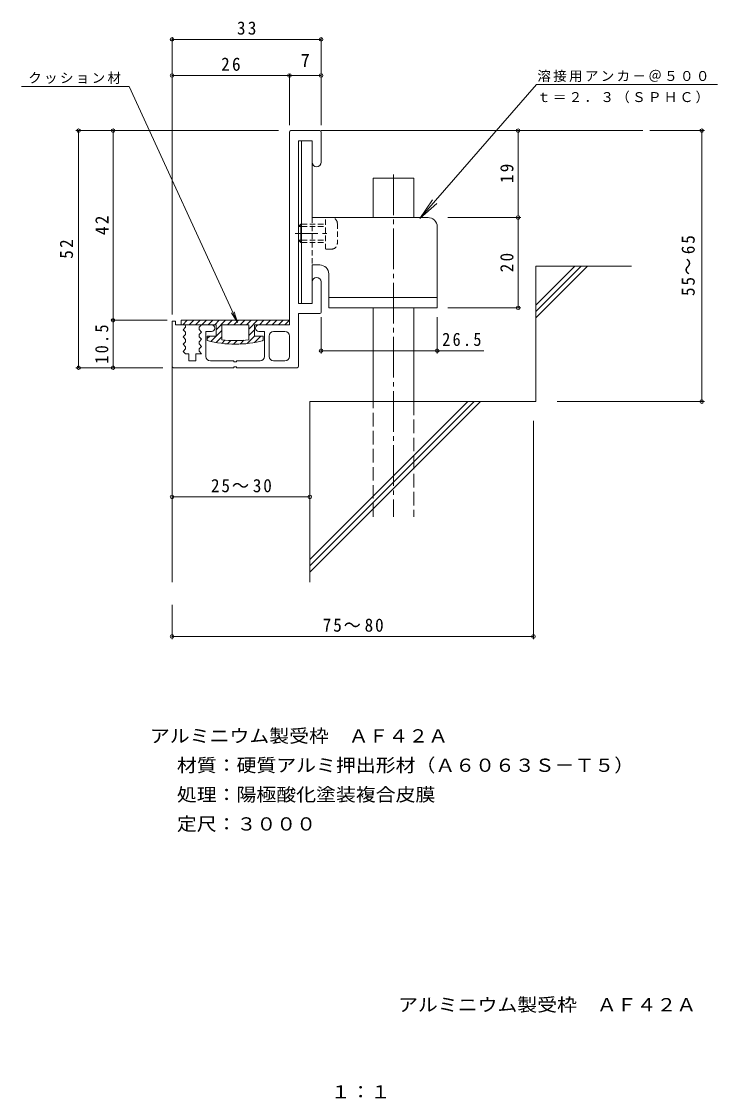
# Model space of a CAD drawing. Units: millimetres on the paper. Extents: x -89 to 65, y -133 to 105.
import ezdxf
from ezdxf.enums import TextEntityAlignment as Align

# ---------------------------------------------------------------- set-up
doc = ezdxf.new("R2010")
doc.units = ezdxf.units.MM
doc.header["$PDMODE"] = 32
doc.header["$PDSIZE"] = 0.8
for name, pattern in [('CHAIN1', [8, 5, -1, 1, -1]), ('CHAIN2', [12, 9, -1, 1, -1]), ('DASHED1', [1.8, 1.2, -0.6]), ('DASHED3', [4, 3, -1])]:
    doc.linetypes.add(name, pattern=pattern)
for name, color, linetype, lineweight in [('0-0_通り芯', 2, 'Continuous', 9), ('0-4_その他', 7, 'Continuous', 9), ('0-5_寸法', 7, 'Continuous', 9), ('0-6_ハッチ', 6, 'Continuous', 9), ('0-9', 4, 'Continuous', 9), ('0-A', 3, 'Continuous', 9)]:
    doc.layers.add(name, color=color, linetype=linetype, lineweight=lineweight)
doc.layers.add('D-5', color=2, linetype='Continuous')
doc.layers.add('F-4_F-4ﾚｲﾔ', color=2, linetype='Continuous')
doc.styles.add('ＭＳ ゴシック', font='')
doc.styles.get('ＭＳ ゴシック').set_extended_font_data('MS Gothic')

msp = doc.modelspace()

# ---------------------------------------------------------------- linework, layer by layer
at = {"layer": '0-0_通り芯'}
for p, q in [((-29.811, 80.66), (-29.811, 37.959)), ((-29.511, 80.959), (-23.111, 80.959)), ((-24.811, 78.709), (-27.811, 78.709)), ((-24.811, 78.709), (-24.811, 73.959)), ((-22.811, 80.66), (-22.811, 73.959)), ((-24.811, 47.459), (-24.811, 42.709)), ((-22.811, 40.759), (-22.811, 47.459)), ((-55.811, 38.759), (-55.011, 38.759)), ((-55.811, 38.759), (-55.811, 28.759)), ((-55.011, 38.759), (-55.011, 37.96)), ((-23.111, 40.459), (-27.811, 40.459)), ((-27.811, 28.759), (-27.811, 40.459)), ((-53.111, 37.96), (-55.011, 37.96)), ((-52.811, 37.409), (-53.311, 36.859)), ((-53.311, 36.859), (-52.811, 36.309)), ((-52.811, 35.809), (-53.311, 35.259)), ((-52.811, 37.659), (-52.811, 37.409)), ((-52.811, 36.309), (-52.811, 35.809)), ((-49.311, 37.96), (-49.811, 37.409)), ((-49.811, 37.409), (-49.811, 36.91)), ((-49.811, 36.91), (-49.311, 36.359)), ((-49.311, 36.359), (-49.811, 35.809)), ((-49.811, 35.809), (-49.811, 35.309)), ((-47.061, 37.96), (-49.311, 37.96)), ((-47.061, 36.459), (-48.311, 36.459)), ((-48.311, 30.959), (-48.311, 36.459)), ((-29.811, 37.959), (-36.561, 37.959)), ((-35.311, 36.459), (-36.561, 36.459)), ((-35.311, 30.959), (-35.311, 36.459)), ((-33.311, 36.459), (-30.811, 36.459)), ((-53.311, 35.259), (-52.811, 34.709)), ((-52.811, 34.21), (-53.311, 33.659)), ((-53.311, 33.659), (-52.811, 33.109)), ((-52.811, 34.709), (-52.811, 34.21)), ((-49.811, 35.309), (-49.311, 34.759)), ((-49.311, 34.759), (-49.811, 34.21)), ((-49.811, 34.21), (-49.811, 33.709)), ((-49.811, 33.709), (-49.311, 33.16)), ((-34.311, 35.459), (-34.311, 30.959)), ((-29.811, 35.459), (-29.811, 30.959)), ((-52.811, 32.609), (-53.311, 32.059)), ((-53.311, 32.059), (-52.856, 31.56)), ((-52.061, 31.56), (-52.856, 31.56)), ((-52.811, 33.109), (-52.811, 32.609)), ((-52.061, 31.56), (-52.061, 29.959)), ((-49.311, 33.16), (-49.811, 32.61)), ((-49.811, 32.61), (-49.811, 32.11)), ((-49.811, 32.11), (-49.311, 31.56)), ((-52.061, 29.959), (-50.561, 29.959)), ((-47.311, 29.959), (-42.111, 29.959)), ((-42.111, 29.959), (-42.111, 29.759)), ((-42.111, 29.759), (-41.511, 29.759)), ((-41.511, 29.959), (-41.511, 29.759)), ((-36.311, 29.959), (-41.511, 29.959)), ((-41.511, 28.659), (-41.511, 28.459)), ((-33.311, 29.959), (-30.811, 29.959)), ((-55.511, 28.459), (-42.111, 28.459)), ((-28.111, 28.459), (-41.511, 28.459))]:
    msp.add_line(p, q, dxfattribs=at)
for points in [[(-24.811, 42.709), (-27.811, 42.709), (-27.811, 78.709)], [(-49.311, 31.56), (-50.561, 31.56), (-50.561, 29.959)], [(-41.511, 28.659), (-42.111, 28.659), (-42.111, 28.459)]]:
    msp.add_lwpolyline(points, dxfattribs=at)
for centre, radius, start, end in [((-29.511, 80.66), 0.3, 90, 180), ((-23.111, 80.66), 0.3, 0, 90), ((-23.811, 73.959), 1, 180, 0), ((-23.811, 47.459), 1, 0, 180), ((-23.111, 40.759), 0.3, 270, 0), ((-53.111, 37.659), 0.3, 0, 90), ((-47.061, 37.209), 0.75, 270, 90), ((-36.561, 37.209), 0.75, 90, 270), ((-33.311, 35.459), 1, 90, 180), ((-30.811, 35.459), 1, 0, 90), ((-55.511, 28.759), 0.3, 180, 270), ((-47.311, 30.959), 1, 180, 270), ((-36.311, 30.959), 1, 270, 0), ((-33.311, 30.959), 1, 180, 270), ((-30.811, 30.959), 1, 270, 0), ((-28.111, 28.759), 0.3, 270, 0)]:
    msp.add_arc(centre, radius, start, end, dxfattribs=at)
at = {"layer": '0-4_その他'}
for p, q in [((-55.811, 40.259), (-55.811, 101.475)), ((-55.811, 101.175), (-22.811, 101.175)), ((-22.811, 82.16), (-22.811, 101.475)), ((-55.811, 93.175), (-29.811, 93.175)), ((-29.811, 82.16), (-29.811, 93.475)), ((-29.811, 93.175), (-22.811, 93.175)), ((-22.811, 82.16), (-22.811, 93.475)), ((-32.203, 80.959), (-77.079, 80.959)), ((-76.479, 28.459), (-76.479, 80.959)), ((20.799, 61.959), (20.799, 80.958)), ((49.965, 80.959), (62.032, 80.959)), ((61.432, 20.959), (61.432, 80.959)), ((5.208, 61.709), (21.399, 61.709)), ((20.799, 41.71), (20.799, 61.709)), ((5.208, 41.71), (21.399, 41.71)), ((-56.912, 38.959), (-69.166, 38.959)), ((-22.811, 39.661), (-22.811, 31.629)), ((2.889, 39.661), (2.889, 31.629)), ((-22.811, 32.229), (13.202, 32.229)), ((-57.809, 28.459), (-77.079, 28.459)), ((29.421, 20.959), (62.032, 20.959)), ((24.189, 16.672), (24.189, -31.657)), ((-55.811, -0.164), (-25.311, -0.164)), ((-55.811, -24.041), (-55.811, -31.657)), ((-55.811, -31.057), (24.189, -31.057))]:
    msp.add_line(p, q, dxfattribs=at)
msp.add_lwpolyline([(-68.866, 28.459), (-68.866, 38.959), (-68.866, 80.959)], dxfattribs=at)
for p in [(-55.811, 101.175), (-22.811, 101.175), (-55.811, 93.175), (-29.811, 93.175), (-22.811, 93.175), (-76.479, 80.959), (-68.866, 80.959), (20.799, 80.958), (61.432, 80.959), (20.799, 61.709), (20.799, 41.71), (-68.866, 38.959), (-22.811, 32.229), (2.889, 32.229), (-76.479, 28.459), (-68.866, 28.459), (61.432, 20.959), (-55.811, -0.164), (-25.311, -0.164), (-55.811, -31.057), (24.189, -31.057)]:
    msp.add_point(p, dxfattribs=at)
at = {"layer": '0-5_寸法'}
for p, q in [((-0.92, 61.5), (24.886, 91.149)), ((24.886, 91.149), (64.92, 91.149)), ((-0.92, 61.5), (1.843, 65.667)), ((-0.92, 61.5), (2.827, 64.81)), ((-41.316, 38.455), (-42.051, 40.844))]:
    msp.add_line(p, q, dxfattribs=at)
msp.add_lwpolyline([(-89.112, 90.738), (-65.268, 90.738), (-41.316, 38.455), (-42.645, 40.573)], dxfattribs=at)
at = {"layer": '0-6_ハッチ'}
for p, q in [((-22.811, 80.959), (48.392, 80.959)), ((-11.311, 70.458), (-2.311, 70.458)), ((-11.311, 61.71), (-11.311, 70.458)), ((-2.311, 61.71), (-2.311, 70.458)), ((45.892, 50.959), (24.689, 50.959)), ((33.325, 50.959), (24.689, 42.324)), ((34.739, 50.959), (24.689, 40.91)), ((36.153, 50.959), (24.689, 39.495)), ((24.689, 50.959), (24.689, 20.959)), ((-11.311, 20.959), (-11.311, 41.71)), ((-2.311, 20.959), (-2.311, 41.71)), ((-55.811, 28.96), (-55.811, -19.041)), ((-25.311, 20.959), (-25.311, -19.041)), ((-25.311, 20.959), (24.689, 20.959)), ((-25.311, -14.007), (9.656, 20.959)), ((-25.311, -15.421), (11.069, 20.959)), ((-25.311, -16.835), (12.484, 20.959))]:
    msp.add_line(p, q, dxfattribs=at)
at = {"layer": '0-6_ハッチ', "linetype": 'CHAIN2'}
msp.add_line((-6.811, 71.274), (-6.811, -4.542), dxfattribs=at)
at = {"layer": '0-6_ハッチ', "linetype": 'DASHED3'}
for p, q in [((-11.311, -4.542), (-11.311, 20.959)), ((-2.311, 20.959), (-2.311, -4.542))]:
    msp.add_line(p, q, dxfattribs=at)
at = {"layer": '0-9'}
for p, q in [((-53.811, 38.959), (-53.811, 37.959)), ((-29.811, 38.959), (-53.811, 38.959)), ((-53.428, 37.959), (-52.428, 38.959)), ((-52.013, 37.959), (-51.013, 38.959)), ((-50.599, 37.959), (-49.599, 38.959)), ((-49.185, 37.959), (-48.185, 38.959)), ((-47.771, 37.959), (-46.771, 38.959)), ((-46.357, 37.959), (-45.357, 38.959)), ((-46.061, 36.841), (-43.942, 38.959)), ((-43.528, 37.959), (-42.528, 38.959)), ((-42.114, 37.959), (-41.114, 38.959)), ((-40.7, 37.959), (-39.7, 38.959)), ((-39.286, 37.959), (-38.285, 38.959)), ((-38.811, 37.02), (-36.871, 38.959)), ((-36.457, 37.959), (-35.457, 38.959)), ((-35.043, 37.959), (-34.043, 38.959)), ((-33.629, 37.959), (-32.629, 38.959)), ((-32.214, 37.959), (-31.214, 38.959)), ((-30.8, 37.959), (-29.811, 38.949)), ((-46.061, 37.959), (-53.811, 37.959)), ((-47.221, 34.266), (-44.811, 36.677)), ((-46.061, 37.959), (-46.061, 35.459)), ((-38.811, 37.959), (-44.811, 37.959)), ((-44.811, 37.959), (-44.811, 34.651)), ((-38.811, 37.959), (-38.811, 34.651)), ((-38.811, 35.606), (-37.561, 36.856)), ((-37.561, 37.959), (-37.561, 35.459)), ((-46.061, 35.459), (-48.011, 35.459)), ((-48.011, 35.459), (-48.011, 34.46)), ((-48.011, 34.891), (-47.442, 35.459)), ((-46.044, 34.029), (-44.811, 35.262)), ((-44.814, 33.845), (-44.09, 34.57)), ((-43.525, 33.72), (-42.766, 34.479)), ((-42.169, 33.662), (-41.367, 34.464)), ((-40.733, 33.683), (-39.878, 34.539)), ((-39.203, 33.799), (-37.543, 35.459)), ((-35.611, 35.459), (-37.561, 35.459)), ((-37.555, 34.033), (-36.129, 35.459)), ((-35.751, 34.423), (-35.611, 34.563)), ((-35.611, 35.459), (-35.611, 34.46))]:
    msp.add_line(p, q, dxfattribs=at)
msp.add_lwpolyline([(-29.811, 38.959), (-29.811, 37.959), (-37.561, 37.959)], dxfattribs=at)
for radius, start, end in [(24.425, 255.29517, 284.70483), (23.625, 262.70462, 277.29538)]:
    msp.add_arc((-41.811, 58.084), radius, start, end, dxfattribs=at)
at = {"layer": '0-A'}
for p, q in [((-27.111, 42.71), (-27.111, 78.709)), ((-27.111, 78.709), (-24.811, 78.709)), ((-24.811, 78.709), (-24.811, 61.71)), ((-27.811, 59.708), (-27.311, 60.208)), ((-27.811, 59.708), (-27.811, 56.708)), ((-27.111, 59.708), (-27.811, 59.708)), ((-27.311, 56.208), (-27.311, 60.208)), ((-27.111, 60.208), (-27.311, 60.208)), ((0.89, 61.709), (-24.811, 61.71)), ((-21.811, 61.708), (-20.511, 61.708)), ((2.889, 59.71), (2.889, 41.71)), ((-27.111, 56.708), (-27.811, 56.708)), ((-27.811, 56.708), (-27.311, 56.208)), ((-27.111, 56.208), (-27.311, 56.208)), ((-24.811, 51.209), (-23.111, 51.209)), ((-24.811, 51.209), (-24.811, 42.71)), ((-21.111, 49.209), (-21.111, 41.709)), ((-21.111, 44.01), (2.889, 44.01)), ((-27.111, 42.71), (-24.811, 42.71)), ((-21.111, 41.71), (2.889, 41.71))]:
    msp.add_line(p, q, dxfattribs=at)
at = {"layer": '0-A', "linetype": 'DASHED1'}
for p, q in [((-27.111, 60.208), (-21.811, 60.208)), ((-27.111, 59.708), (-21.811, 59.708)), ((-24.811, 61.71), (-24.811, 51.209)), ((-21.811, 54.708), (-21.811, 61.708)), ((-19.211, 60.408), (-19.211, 56.008)), ((-27.111, 56.708), (-21.811, 56.708)), ((-27.111, 56.208), (-21.811, 56.208)), ((-20.511, 54.708), (-21.811, 54.708))]:
    msp.add_line(p, q, dxfattribs=at)
at = {"layer": '0-A', "linetype": 'CHAIN1'}
msp.add_line((-28.533, 58.208), (-21.374, 58.208), dxfattribs=at)
at = {"layer": '0-A', "linetype": 'DASHED1'}
for centre, start, end in [((-20.511, 60.408), 1.34737, 90.00069), ((-20.511, 56.008), 269.99731, 0.00806)]:
    msp.add_arc(centre, 1.3, start, end, dxfattribs=at)
at = {"layer": '0-A'}
for centre, start, end in [((0.889, 59.71), 0, 92.15979), ((-23.111, 49.209), 359.9991, 89.99777)]:
    msp.add_arc(centre, 2, start, end, dxfattribs=at)

# ---------------------------------------------------------------- texts
at = {"layer": '0-4_その他', "color": 2, "style": 'ＭＳ ゴシック'}
msp.add_text('7', height=2.933, dxfattribs=at).set_placement((-27.311, 94.175), align=Align.BOTTOM_LEFT)
at = {"layer": '0-4_その他', "color": 2, "char_height": 2.933, "attachment_point": 7, "style": 'ＭＳ ゴシック'}
for s, insert in [('\\T1.27;\\W0.95;33', (-41.436, 102.175)), ('\\T1.27;\\W0.95;26', (-44.936, 94.175)), ('\\T1.28;\\W0.9;26.5', (3.993, 33.229)), ('\\T1.22;\\W0.95;25～30', (-47.186, 0.836)), ('\\T1.22;\\W0.95;75～80', (-22.436, -30.057))]:
    msp.add_mtext(s, dxfattribs=dict(at, insert=insert))
at = {"layer": '0-4_その他', "color": 2, "char_height": 2.933, "attachment_point": 7, "rotation": 90, "style": 'ＭＳ ゴシック'}
for s, insert in [('\\T1.27;\\W0.95;19', (19.799, 69.334)), ('\\T1.27;\\W0.95;42', (-69.866, 57.834)), ('\\T1.22;\\W0.95;55～65', (59.932, 44.334)), ('\\T1.27;\\W0.95;52', (-77.679, 52.584)), ('\\T1.27;\\W0.95;20', (19.799, 49.585)), ('\\T1.28;\\W0.9;10.5', (-69.866, 29.334))]:
    msp.add_mtext(s, dxfattribs=dict(at, insert=insert))
at = {"layer": '0-5_寸法', "char_height": 2.199, "attachment_point": 7, "style": 'ＭＳ ゴシック'}
for s, insert in [('\\T1.17;クッション材', (-87.636, 91.3)), ('\\T1.17;溶接用アンカ－＠５００', (25.052, 91.71)), ('\\T1.17;ｔ＝２．３（ＳＰＨＣ）', (24.974, 87))]:
    msp.add_mtext(s, dxfattribs=dict(at, insert=insert))
at = {"layer": 'D-5', "style": 'ＭＳ ゴシック', "width": 1.1}
for s, p in [('アルミニウム製受枠\u3000ＡＦ４２Ａ', (-60.702, -55.43)), ('材質：硬質アルミ押出形材（Ａ６０６３Ｓ－Ｔ５）', (-54.731, -61.93)), ('処理：陽極酸化塗装複合皮膜', (-54.731, -68.431)), ('定尺：３０００', (-54.731, -74.931))]:
    msp.add_text(s, height=2.933, dxfattribs=at).set_placement(p, align=Align.BOTTOM_LEFT)
at = {"layer": 'F-4_F-4ﾚｲﾔ', "style": 'ＭＳ ゴシック', "width": 1.1}
for s, p in [('アルミニウム製受枠\u3000ＡＦ４２Ａ', (-5.776, -114.97)), ('１：１', (-20.662, -134.262))]:
    msp.add_text(s, height=2.933, dxfattribs=at).set_placement(p, align=Align.BOTTOM_LEFT)

doc.saveas('drawing.dxf')
